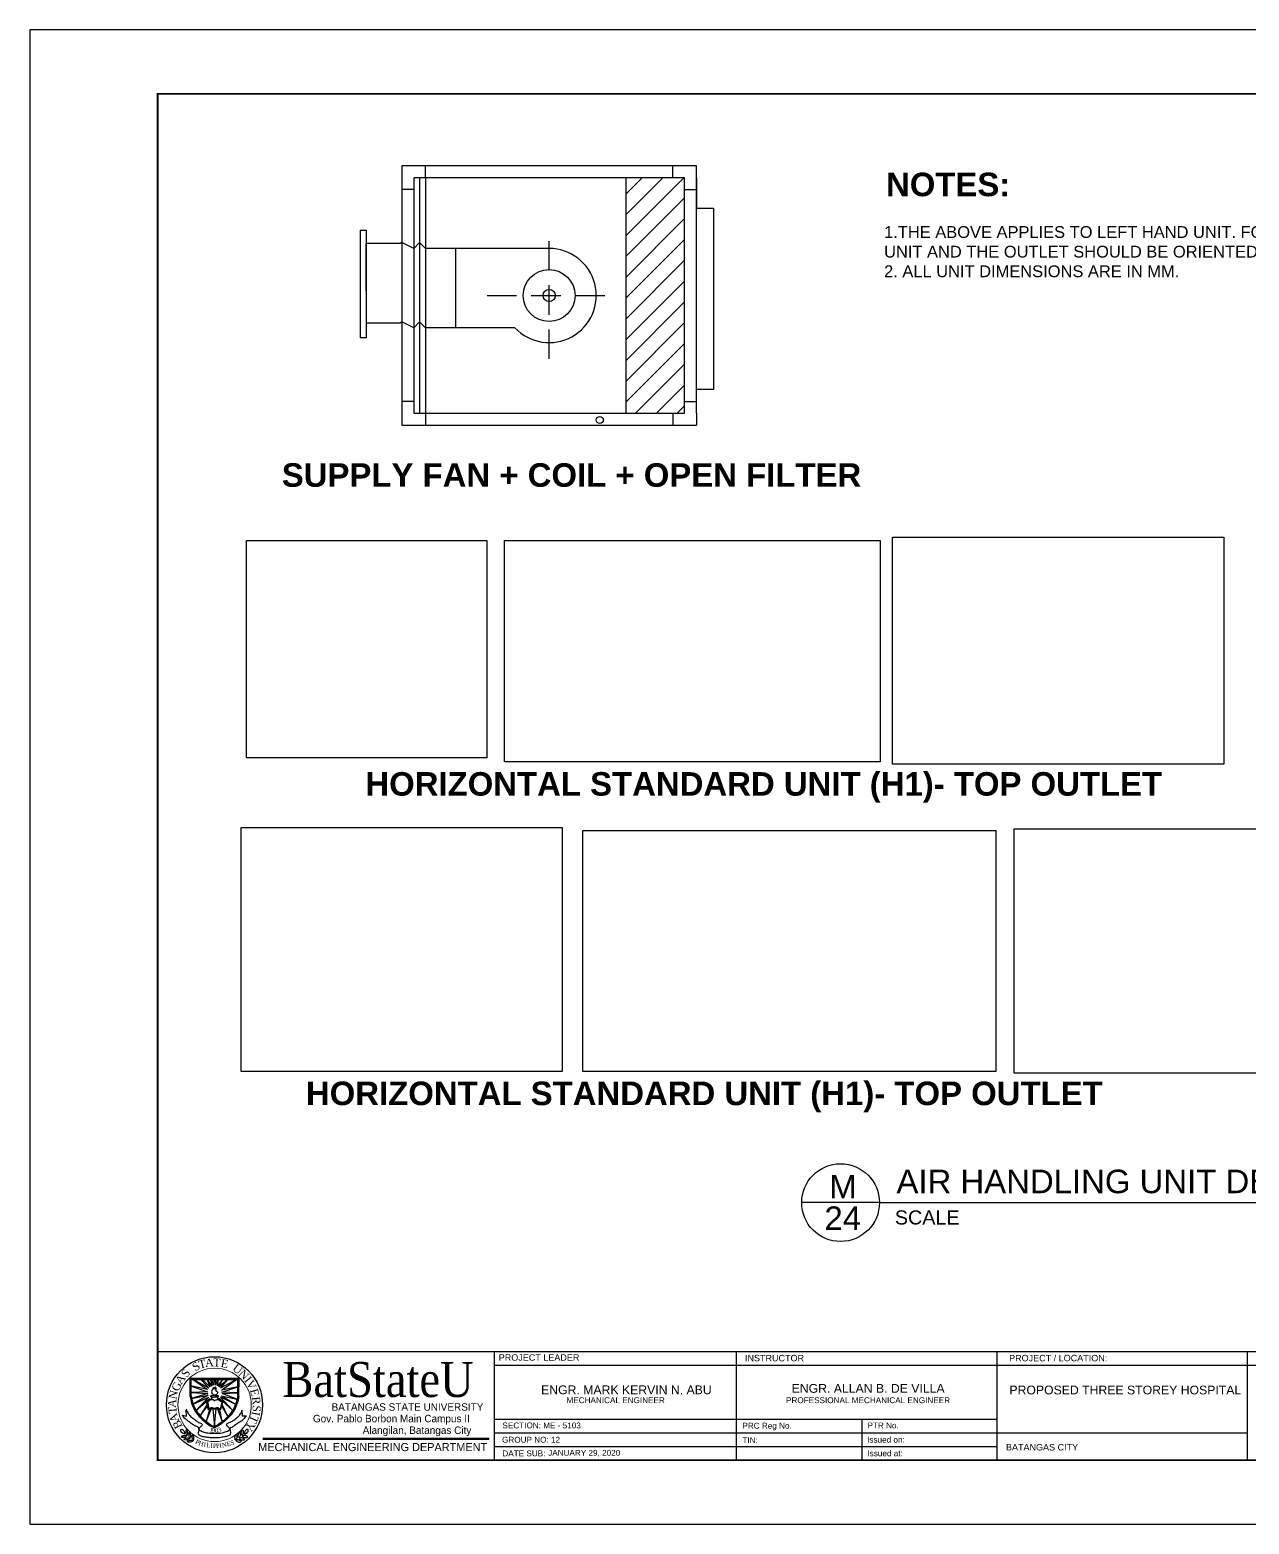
# Model space of a CAD drawing. Header units: inches. Extents: x 380.3 to 398.2, y 230.7 to 243.4.
# Drawn here: x 380.26 to 390.62, y 230.75 to 243.44 of the extents above; entities that cross this region are included whole.
import ezdxf
from ezdxf.enums import TextEntityAlignment as Align

# ---------------------------------------------------------------- set-up
doc = ezdxf.new("R2010")
doc.units = ezdxf.units.IN
doc.header["$MEASUREMENT"] = 0
doc.linetypes.add('DASHED2', pattern=[0.375, 0.25, -0.125])
for name, color, linetype in [('.1', 1, 'Continuous'), ('Hidden', 7, 'DASHED2'), ('template', 7, 'Continuous')]:
    doc.layers.add(name, color=color, linetype=linetype)
doc.styles.add('arial', font='arial.ttf')
doc.styles.add('CGOTHIC', font='GOTHIC.TTF')
doc.styles.add('GARAMOND', font='GARA.TTF')
picture_1 = doc.add_image_def('image1.png', size_in_pixel=(440, 397))
picture_2 = doc.add_image_def('image2.png', size_in_pixel=(675, 398))
picture_3 = doc.add_image_def('image3.png', size_in_pixel=(616, 422))
picture_4 = doc.add_image_def('image4.png', size_in_pixel=(485, 369))
picture_5 = doc.add_image_def('image5.png', size_in_pixel=(655, 383))
picture_6 = doc.add_image_def('image6.png', size_in_pixel=(591, 381))

msp = doc.modelspace()

# ---------------------------------------------------------------- hatches: boundary and pattern name
h = msp.add_hatch()
h.set_pattern_fill('ANSI31', color=256)
h.set_pattern_definition([(45, (-1.32394, 0), (-0.088388348, 0.088388348), [])])
h.paths.add_polyline_path([(385.32191, 240.18195), (385.82191, 240.18195), (385.82191, 242.18195), (385.32191, 242.18195)])

# ---------------------------------------------------------------- linework, layer by layer
at = {"layer": '.1', "color": 0}
msp.add_line((398.15835, 243.43775), (380.26263, 243.43775), dxfattribs=at)
for p, q in [((385.92191, 242.28195), (383.42191, 242.28195)), ((383.42191, 242.28195), (383.42191, 242.18195)), ((383.62191, 242.18195), (383.62191, 242.28195)), ((385.72191, 242.18195), (385.72191, 242.28195)), ((385.92191, 242.18195), (385.92191, 242.28195)), ((383.42191, 242.18195), (383.42191, 240.18195)), ((385.82191, 242.18195), (383.52191, 242.18195)), ((383.52191, 242.18195), (383.52191, 240.18195)), ((383.57191, 242.18195), (383.57191, 240.18195)), ((383.62191, 242.18195), (383.62191, 240.18195)), ((385.32191, 242.18195), (385.32191, 240.18195)), ((385.82191, 240.18195), (385.82191, 242.18195)), ((385.92191, 240.18195), (385.92191, 242.18195)), ((385.92191, 242.18195), (385.92191, 241.92398)), ((383.52191, 242.08195), (383.42191, 242.08195)), ((385.82191, 242.08195), (385.92191, 242.08195)), ((385.92191, 241.92398), (386.06634, 241.92398)), ((386.06634, 241.92398), (386.06634, 240.38329)), ((383.06681, 241.73695), (383.06681, 240.82253)), ((383.06681, 241.73695), (383.11681, 241.73695)), ((383.11681, 241.73695), (383.11681, 240.82253)), ((383.40677, 241.62253), (383.11681, 241.62253)), ((383.11681, 241.22253), (383.11681, 241.62253)), ((383.42191, 241.63195), (383.40677, 241.62253)), ((383.52191, 241.58195), (383.42191, 241.63195)), ((383.57191, 241.63195), (383.52191, 241.58195)), ((383.57191, 241.63195), (383.62191, 241.58195)), ((384.67191, 241.58195), (383.62191, 241.58195)), ((383.87758, 241.58195), (383.87758, 240.90716)), ((383.11681, 241.22253), (383.11681, 240.82253)), ((383.40677, 240.94774), (383.11681, 240.94774)), ((383.42191, 240.95716), (383.40677, 240.94774)), ((383.52191, 240.90716), (383.42191, 240.95716)), ((383.57191, 240.95716), (383.52191, 240.90716)), ((383.57191, 240.95716), (383.62191, 240.90716)), ((384.38124, 240.90716), (383.62191, 240.90716)), ((383.11681, 240.82253), (383.06681, 240.82253)), ((386.06634, 240.38329), (385.92191, 240.38329)), ((383.52191, 240.28195), (383.42191, 240.28195)), ((385.82191, 240.28195), (385.92191, 240.28195)), ((383.42191, 240.18195), (383.42191, 240.08195)), ((383.52191, 240.18195), (385.82191, 240.18195)), ((383.62191, 240.18195), (383.62191, 240.08195)), ((385.72191, 240.18195), (385.72191, 240.08195)), ((385.92191, 240.18195), (385.92191, 240.08195)), ((383.42191, 240.08195), (385.92191, 240.08195)), ((387.47683, 233.47816), (386.81628, 233.47816)), ((387.47683, 233.47816), (392.68876, 233.47816))]:
    msp.add_line(p, q)
for centre, radius in [((384.67195, 241.18195), 0.22015), ((384.67191, 241.18195), 0.05204), ((385.10182, 240.12539), 0.02987), ((387.14656, 233.47816), 0.33027)]:
    msp.add_circle(centre, radius)
msp.add_arc((384.67191, 241.18195), 0.4, 223.391204, 90)
at = {"layer": 'Hidden'}
for p, q in [((384.67191, 240.64362), (384.67191, 241.67254)), ((384.14512, 241.18195), (385.19877, 241.18195))]:
    msp.add_line(p, q, dxfattribs=at)
at = {"layer": 'template'}
for p, q in [((380.26263, 243.43775), (380.26263, 230.74805)), ((381.34722, 232.21335), (397.61606, 232.21335)), ((384.20371, 232.21355), (384.20371, 231.29035)), ((384.20371, 232.21335), (384.20371, 231.29035)), ((384.20371, 232.09798), (394.40132, 232.09798)), ((386.2604, 232.21355), (386.2604, 231.29035)), ((386.2604, 232.21335), (386.2604, 231.29035)), ((388.47593, 231.29035), (388.47593, 232.21335)), ((390.59875, 232.21335), (390.59875, 231.29035)), ((381.62234, 231.98691), (382.03905, 231.98613)), ((381.62234, 231.83069), (381.62234, 231.98691)), ((381.63118, 231.97554), (382.02734, 231.97554)), ((381.63118, 231.83693), (381.63118, 231.97554)), ((381.7808, 231.904), (381.64777, 231.97554)), ((381.64777, 231.97554), (381.77102, 231.89031)), ((381.727, 231.97554), (381.72113, 231.9695)), ((381.72113, 231.9695), (381.7808, 231.904)), ((381.79156, 231.91378), (381.727, 231.97554)), ((381.772, 231.97554), (381.76711, 231.97554)), ((381.76711, 231.97554), (381.79156, 231.91378)), ((381.80623, 231.92062), (381.772, 231.97554)), ((381.80623, 231.97554), (381.79588, 231.97232)), ((381.79588, 231.97232), (381.80623, 231.92062)), ((381.82091, 231.92844), (381.80623, 231.97554)), ((381.82482, 231.97554), (381.82091, 231.92844)), ((381.83851, 231.97554), (381.82482, 231.97554)), ((381.85612, 231.97554), (381.83851, 231.92942)), ((381.83851, 231.92942), (381.83851, 231.97554)), ((381.89916, 231.97554), (381.85612, 231.92257)), ((381.85612, 231.92257), (381.86297, 231.97554)), ((381.86297, 231.97554), (381.85612, 231.97554)), ((381.94416, 231.97554), (381.87079, 231.9128)), ((381.87079, 231.9128), (381.89916, 231.97554)), ((382.0185, 231.97554), (381.88155, 231.90302)), ((381.88155, 231.90302), (381.94416, 231.97554)), ((381.8884, 231.88445), (382.0185, 231.97554)), ((382.02734, 231.83575), (382.02734, 231.97554)), ((382.03618, 231.83069), (382.03905, 231.98613)), ((381.77102, 231.89031), (381.62723, 231.9216)), ((381.62723, 231.9216), (381.77102, 231.87174)), ((381.77493, 231.8561), (381.63593, 231.81383)), ((381.63593, 231.81383), (381.77591, 231.84437)), ((381.77102, 231.87174), (381.63603, 231.86587)), ((381.63603, 231.86587), (381.77493, 231.8561)), ((381.77591, 231.84437), (381.64935, 231.76663)), ((382.02734, 231.91475), (381.8884, 231.88445)), ((381.89231, 231.86978), (382.02734, 231.91475)), ((382.02734, 231.86392), (381.89231, 231.86978)), ((381.89427, 231.8561), (382.02734, 231.86392)), ((382.02131, 231.8081), (381.89427, 231.8561)), ((381.59292, 231.66545), (381.59101, 231.71514)), ((381.64935, 231.76663), (381.7808, 231.82677)), ((381.7808, 231.82677), (381.67333, 231.71697)), ((381.67333, 231.71697), (381.79058, 231.81504)), ((381.76613, 231.76029), (381.70997, 231.66737)), ((381.70997, 231.66737), (381.76808, 231.74563)), ((381.75998, 231.78944), (381.77393, 231.72538)), ((381.76074, 231.61988), (381.80526, 231.73096)), ((381.78863, 231.72119), (381.76074, 231.61988)), ((381.77079, 231.78808), (381.78125, 231.72851)), ((381.80435, 231.82814), (381.80435, 231.80995)), ((381.81699, 231.72803), (381.82926, 231.577)), ((381.82926, 231.577), (381.84438, 231.72901)), ((381.8547, 231.82597), (381.8547, 231.80779)), ((381.8571, 231.72803), (381.89654, 231.61888)), ((381.98385, 231.71476), (381.86982, 231.81797)), ((381.89654, 231.61888), (381.87471, 231.72217)), ((381.89261, 231.78285), (381.87797, 231.72747)), ((382.0088, 231.76563), (381.88155, 231.82677)), ((381.88155, 231.82677), (381.98385, 231.71476)), ((381.88372, 231.72433), (381.9008, 231.78992)), ((381.8884, 231.8385), (382.0088, 231.76563)), ((381.8884, 231.8385), (382.02131, 231.8081)), ((381.88938, 231.75149), (381.94411, 231.66251)), ((381.94411, 231.66251), (381.89525, 231.7642)), ((382.06304, 231.71556), (382.06508, 231.66678)), ((381.55977, 231.67233), (381.59292, 231.66545)), ((382.06508, 231.66678), (382.09762, 231.66785)), ((384.20371, 231.63828), (388.47593, 231.63828)), ((387.32826, 231.63828), (387.32826, 231.29035)), ((384.20371, 231.5223), (390.59875, 231.5223)), ((384.20371, 231.40632), (386.06655, 231.40632)), ((384.20371, 231.40632), (388.47593, 231.40632)), ((386.2604, 231.40632), (388.12323, 231.40632)), ((380.26263, 230.74805), (398.15835, 230.74805))]:
    msp.add_line(p, q, dxfattribs=at)
at = {"layer": 'template', "linetype": 'Continuous', "ltscale": 0.5}
msp.add_line((386.2604, 232.21335), (386.2604, 231.29035), dxfattribs=at)
at = {"layer": 'template', "linetype": 'Continuous', "lineweight": 50}
msp.add_line((382.2421, 231.47211), (384.16378, 231.47211), dxfattribs=at)
at = {"layer": 'template', "linetype": 'Continuous', "const_width": 0.01538}
msp.add_lwpolyline([(381.34722, 231.29035), (397.61606, 231.29035), (397.61606, 242.89546), (381.34722, 242.89546)], close=True, dxfattribs=at)
at = {"layer": 'template'}
msp.add_circle((381.83, 231.76164), 0.4079, dxfattribs=at)
at = {"layer": 'template', "lineweight": 20}
for centre, radius in [((381.83, 231.76164), 0.4079), ((381.83146, 231.76047), 0.31151)]:
    msp.add_circle(centre, radius, dxfattribs=at)
at = {"layer": 'template'}
for points, end_tangent in [([(381.80185, 231.84069), (381.81766, 231.83983), (381.83412, 231.83918), (381.84517, 231.83939), (381.85492, 231.84048), (381.86033, 231.84004), (381.86055, 231.83485), (381.86055, 231.83052), (381.8586, 231.82662), (381.85405, 231.82597), (381.84495, 231.82511), (381.82914, 231.82511), (381.8103, 231.82467), (381.80553, 231.82749), (381.80012, 231.83095), (381.80163, 231.84091), (381.80163, 231.84199)], (-1, 0)), ([(381.77079, 231.78808), (381.78438, 231.79539), (381.7938, 231.80375), (381.80321, 231.80637), (381.81262, 231.80741), (381.82203, 231.80375), (381.82569, 231.79905), (381.82935, 231.79644), (381.83458, 231.80114), (381.8466, 231.80375), (381.8581, 231.80584), (381.87065, 231.8001), (381.87902, 231.79174), (381.88947, 231.78808), (381.89261, 231.78965), (381.89261, 231.78285)], (0, -1))]:
    msp.add_spline(points, degree=3, dxfattribs=dict(at, end_tangent=end_tangent))
at = {"layer": 'template', "start_tangent": (-1, 0)}
msp.add_spline([(381.82805, 231.84425), (381.81571, 231.85096), (381.80921, 231.86114), (381.80921, 231.87239), (381.80921, 231.88105), (381.81181, 231.8856), (381.81441, 231.89426), (381.81831, 231.89339), (381.81961, 231.90205), (381.82221, 231.90854), (381.82567, 231.90378), (381.83239, 231.89772), (381.83758, 231.89772), (381.83715, 231.90465), (381.83477, 231.91092), (381.8352, 231.91309), (381.84148, 231.90768), (381.84148, 231.9027), (381.84257, 231.89794), (381.84257, 231.89274), (381.84062, 231.88473), (381.84538, 231.87737), (381.85123, 231.87759), (381.85491, 231.86806), (381.85383, 231.86027), (381.8482, 231.84966), (381.84278, 231.84512), (381.83607, 231.84382), (381.82784, 231.84382), (381.82827, 231.84382)], degree=3, dxfattribs=at)
at = {"layer": 'template'}
for points, knots in [([(381.59395, 231.72034), (381.58486, 231.72034), (381.60697, 231.69094), (381.61737, 231.67053), (381.64547, 231.64557), (381.67701, 231.62715), (381.69752, 231.60634), (381.73054, 231.60103), (381.72271, 231.58433), (381.71414, 231.57535), (381.7027, 231.5684), (381.69383, 231.55067), (381.72171, 231.53489), (381.75354, 231.52573), (381.79292, 231.51889), (381.82525, 231.5193), (381.86325, 231.51865), (381.90558, 231.52373), (381.9407, 231.53802), (381.95991, 231.54939), (381.95995, 231.56167), (381.94962, 231.56918), (381.94301, 231.57835), (381.93109, 231.58458), (381.93472, 231.59689), (381.94566, 231.60994), (381.97049, 231.61391), (381.99634, 231.63231), (382.0209, 231.64914), (382.03931, 231.66778), (382.05068, 231.6847), (382.06068, 231.69729), (382.06306, 231.71338), (382.06304, 231.71556)], [0, 0, 0, 0, 0.05015677, 0.09732989, 0.16941511, 0.23846923, 0.29738227, 0.34519032, 0.36160902, 0.38475292, 0.41540171, 0.43521016, 0.48008218, 0.54908588, 0.63759308, 0.69239675, 0.72818115, 0.84754613, 0.9203779, 0.94487982, 0.95929114, 0.97972207, 1.01030939, 1.0239692, 1.04625377, 1.06606424, 1.11908078, 1.17380836, 1.241086, 1.28254417, 1.31829324, 1.35059418, 1.37988475, 1.37988475, 1.37988475, 1.37988475]), ([(381.59104, 231.71923), (381.59187, 231.72019), (381.59338, 231.72085), (381.59565, 231.72082), (381.59601, 231.72081)], [3.0484676524, 3.0484676524, 3.0484676524, 3.0484676524, 3.0588690437, 3.0607909809, 3.0607909809, 3.0607909809, 3.0607909809]), ([(382.09762, 231.66785), (382.09834, 231.66787), (382.10272, 231.66705), (382.0779, 231.64378), (382.06273, 231.6238), (382.03165, 231.60657), (382.003, 231.58729), (381.98203, 231.57041), (381.9594, 231.56301), (381.96402, 231.53948), (381.96962, 231.52074), (381.95636, 231.49783), (381.92903, 231.49266), (381.89338, 231.48342), (381.84956, 231.48007), (381.8067, 231.47901), (381.76865, 231.48484), (381.73509, 231.48841), (381.71085, 231.49711), (381.69771, 231.50702), (381.69298, 231.5159), (381.69685, 231.53189), (381.70022, 231.54769), (381.69477, 231.57496), (381.65599, 231.58296), (381.62642, 231.60802), (381.59888, 231.62932), (381.57536, 231.64539), (381.56738, 231.66114), (381.55447, 231.67331), (381.5595, 231.67264), (381.56478, 231.67129)], [1.52509566, 1.52509566, 1.52509566, 1.52509566, 1.53207344, 1.58461165, 1.6335577, 1.69806939, 1.76871142, 1.82363102, 1.85615423, 1.87443349, 1.94275521, 1.95956409, 2.0138373, 2.08171566, 2.16866491, 2.25326121, 2.31812611, 2.38039581, 2.43947884, 2.45720036, 2.4700917, 2.49227239, 2.54351783, 2.56029693, 2.63925905, 2.72163109, 2.78010421, 2.83264791, 2.87108644, 2.88537242, 2.91114476, 2.91114476, 2.91114476, 2.91114476]), ([(381.82439, 231.63691), (381.82657, 231.63657), (381.83039, 231.63596), (381.83314, 231.63623), (381.83521, 231.63686)], [0, 0, 0, 0, 0.0114553424, 0.0200747395, 0.0200747395, 0.0200747395, 0.0200747395]), ([(381.82439, 231.63319), (381.82657, 231.63284), (381.83039, 231.63224), (381.83314, 231.63251), (381.83521, 231.63313)], [0, 0, 0, 0, 0.0114553424, 0.0200747395, 0.0200747395, 0.0200747395, 0.0200747395]), ([(381.82541, 231.6244), (381.82724, 231.62468), (381.83029, 231.62511), (381.83263, 231.62496), (381.834, 231.62463)], [0.0017854758, 0.0017854758, 0.0017854758, 0.0017854758, 0.0114553424, 0.0182365583, 0.0182365583, 0.0182365583, 0.0182365583]), ([(381.82571, 231.62072), (381.82744, 231.62099), (381.83025, 231.62137), (381.83245, 231.62125), (381.83364, 231.62099)], [0.0023117887, 0.0023117887, 0.0023117887, 0.0023117887, 0.0114553424, 0.0176246016, 0.0176246016, 0.0176246016, 0.0176246016])]:
    msp.add_open_spline(points, degree=3, knots=knots, dxfattribs=at)
for points in [[(381.62234, 231.83069), (381.63503, 231.77656), (381.66144, 231.71595), (381.69763, 231.66512), (381.77002, 231.59962), (381.81893, 231.57127), (381.82871, 231.56833)], [(381.63118, 231.83693), (381.64386, 231.78279), (381.67028, 231.72218), (381.70647, 231.67135), (381.77885, 231.60585), (381.82776, 231.5775), (381.83754, 231.57456)], [(381.75998, 231.78944), (381.75982, 231.79641), (381.77008, 231.79789), (381.78126, 231.80216), (381.79485, 231.80895), (381.80435, 231.80995), (381.80435, 231.81417)], [(381.77393, 231.72538), (381.78282, 231.71899), (381.79223, 231.72119), (381.7985, 231.72787), (381.80526, 231.73096), (381.81471, 231.73096), (381.82203, 231.72944), (381.82935, 231.72578), (381.84137, 231.7284), (381.84869, 231.73049), (381.8571, 231.72803), (381.87471, 231.72217), (381.88372, 231.72433)], [(381.78125, 231.72851), (381.79118, 231.72851), (381.79275, 231.73269), (381.79955, 231.73635), (381.81105, 231.73896), (381.82203, 231.73374), (381.82882, 231.73269), (381.83771, 231.73321), (381.84451, 231.73635), (381.85444, 231.73739), (381.86072, 231.73687), (381.86647, 231.73269), (381.8696, 231.73008), (381.87797, 231.72747)], [(382.02734, 231.83693), (382.01466, 231.78279), (381.98824, 231.72218), (381.95205, 231.67135), (381.87967, 231.60585), (381.83076, 231.5775), (381.82098, 231.57456)], [(382.03618, 231.83069), (382.02349, 231.77656), (381.99708, 231.71595), (381.96089, 231.66512), (381.8885, 231.59962), (381.83959, 231.57127), (381.82981, 231.56833)], [(381.90059, 231.78911), (381.89837, 231.79693), (381.88739, 231.79432), (381.88112, 231.79745), (381.87641, 231.8032), (381.86962, 231.80738), (381.86387, 231.81156), (381.8547, 231.81156)], [(381.57449, 231.51569), (381.55486, 231.52272), (381.54577, 231.53678), (381.5446, 231.55054), (381.54636, 231.55288), (381.55837, 231.55171), (381.57039, 231.54088), (381.57508, 231.53033), (381.57654, 231.52038), (381.57654, 231.5154), (381.57537, 231.5154), (381.57273, 231.51803), (381.57244, 231.51803)], [(381.59356, 231.49566), (381.58245, 231.48723), (381.56662, 231.4839), (381.55682, 231.48426), (381.54895, 231.48908), (381.54867, 231.49223), (381.55631, 231.49705), (381.56387, 231.49991), (381.57315, 231.50133), (381.57673, 231.50238), (381.58373, 231.50054), (381.59296, 231.49548), (381.59331, 231.49429)], [(381.61847, 231.47428), (381.60736, 231.46585), (381.59153, 231.46252), (381.58173, 231.46289), (381.57386, 231.4677), (381.57358, 231.47085), (381.58122, 231.47567), (381.58878, 231.47853), (381.59806, 231.47995), (381.60164, 231.481), (381.60864, 231.47917), (381.61787, 231.4741), (381.61822, 231.47291)], [(381.59847, 231.50221), (381.60344, 231.51524), (381.60219, 231.53137), (381.59909, 231.54067), (381.59226, 231.54688), (381.58916, 231.54626), (381.58667, 231.53757), (381.58605, 231.52951), (381.58729, 231.5202), (381.58729, 231.51648), (381.59102, 231.51028), (381.59847, 231.50283), (381.59971, 231.50283)], [(381.64572, 231.45495), (381.63461, 231.44653), (381.61879, 231.44319), (381.60898, 231.44356), (381.60111, 231.44837), (381.60084, 231.45152), (381.60847, 231.45635), (381.61604, 231.45921), (381.62532, 231.46063), (381.62889, 231.46167), (381.63589, 231.45984), (381.64513, 231.45478), (381.64548, 231.45359)], [(381.62338, 231.48083), (381.62835, 231.49386), (381.62711, 231.50999), (381.624, 231.5193), (381.61717, 231.5255), (381.61407, 231.52488), (381.61158, 231.51619), (381.61096, 231.50813), (381.61221, 231.49882), (381.61221, 231.4951), (381.61593, 231.4889), (381.62338, 231.48145), (381.62462, 231.48145)], [(381.65064, 231.46151), (381.6556, 231.47453), (381.65436, 231.49066), (381.65126, 231.49997), (381.64443, 231.50617), (381.64132, 231.50555), (381.63884, 231.49687), (381.63822, 231.4888), (381.63946, 231.4795), (381.63946, 231.47577), (381.64319, 231.46957), (381.65064, 231.46213), (381.65188, 231.46213)], [(382.00716, 231.4645), (382.00274, 231.47772), (382.00466, 231.49379), (382.00815, 231.50295), (382.01523, 231.50887), (382.01831, 231.50812), (382.02042, 231.49933), (382.02071, 231.49125), (382.01908, 231.48201), (382.01892, 231.47829), (382.01494, 231.47225), (382.00719, 231.46512), (382.00595, 231.46517)], [(382.01179, 231.45774), (382.02254, 231.44886), (382.03822, 231.44487), (382.04803, 231.44483), (382.05609, 231.4493), (382.0565, 231.45244), (382.04907, 231.45758), (382.04163, 231.46075), (382.03242, 231.46256), (382.02889, 231.46376), (382.02182, 231.46222), (382.01238, 231.45755), (382.01198, 231.45637)], [(382.0352, 231.48267), (382.03078, 231.49589), (382.0327, 231.51196), (382.03619, 231.52112), (382.04327, 231.52704), (382.04635, 231.52629), (382.04846, 231.51751), (382.04875, 231.50942), (382.04712, 231.50018), (382.04696, 231.49646), (382.04298, 231.49042), (382.03523, 231.48329), (382.03399, 231.48334)], [(382.03983, 231.47592), (382.05058, 231.46703), (382.06626, 231.46304), (382.07607, 231.463), (382.08413, 231.46748), (382.08454, 231.47062), (382.07711, 231.47575), (382.06967, 231.47893), (382.06046, 231.48073), (382.05693, 231.48193), (382.04986, 231.48039), (382.04042, 231.47572), (382.04002, 231.47454)], [(382.06098, 231.50299), (382.05657, 231.51621), (382.05848, 231.53227), (382.06197, 231.54144), (382.06905, 231.54735), (382.07213, 231.5466), (382.07425, 231.53782), (382.07453, 231.52974), (382.0729, 231.52049), (382.07274, 231.51677), (382.06876, 231.51073), (382.06101, 231.50361), (382.05977, 231.50366)], [(382.06562, 231.49623), (382.07636, 231.48735), (382.09204, 231.48336), (382.10185, 231.48331), (382.10991, 231.48779), (382.11032, 231.49093), (382.10289, 231.49607), (382.09545, 231.49924), (382.08624, 231.50105), (382.08271, 231.50224), (382.07564, 231.5007), (382.0662, 231.49603), (382.06581, 231.49486)], [(382.0855, 231.51545), (382.10542, 231.52165), (382.11508, 231.53532), (382.11683, 231.54902), (382.11517, 231.55144), (382.10311, 231.55077), (382.09066, 231.54044), (382.08553, 231.53011), (382.08365, 231.52022), (382.08344, 231.51525), (382.08461, 231.5152), (382.08736, 231.51772), (382.08765, 231.51771)]]:
    msp.add_spline(points, degree=3, dxfattribs=at)

# ---------------------------------------------------------------- texts
at = {"attachment_point": 1, "style": 'arial'}
for s, width, insert, char_height in [('{\\fArial|b1|i0|c0|p34;NOTES:}', 8.6012036, (387.53242, 242.2253), 0.2), ('{\\H0.5x;1.THE ABOVE APPLIES TO LEFT HAND UNIT. FOR   RIGHT HAND UNIT, THE COIL CONNECTION PIPES ARE ON THE RIGHT OF UNIT AND THE OUTLET SHOULD BE ORIENTED FROM LEFT SIDE UNIT\\P2. ALL UNIT DIMENSIONS ARE IN MM.}', 8.6012036, (387.51619, 241.77108), 0.2), ('{\\fArial|b1|i0|c0|p34;SUPPLY FAN + COIL + OPEN FILTER}', 6.4290621, (382.40177, 239.7573), 0.2), ('{\\fArial|b1|i0|c0|p34;HORIZONTAL STANDARD UNIT (H1)- TOP OUTLET}', 6.7852105, (383.11112, 237.13433), 0.2), ('{\\fArial|b1|i0|c0|p34;HORIZONTAL STANDARD UNIT (H1)- TOP OUTLET}', 6.7852105, (382.60651, 234.5063), 0.2), ('AIR HANDLING UNIT DETAILS', 5.5498971, (387.6214, 233.75836), 0.2), ('M', 0.2, (387.05096, 233.71344), 0.2), ('24', 0.2, (387.01, 233.44578), 0.2), ('SCALE                                                                                   NTS', 5.0445619, (387.60777, 233.41251), 0.12)]:
    msp.add_mtext_dynamic_manual_height_columns(s, width=width, gutter_width=1, heights=[0], dxfattribs=dict(at, insert=insert, char_height=char_height))
at = {"layer": 'template', "width": 1}
for s, height, style, p in [('BatStateU', 0.297489, 'GARAMOND', (383.2191, 231.82766)), ('BATANGAS STATE UNIVERSITY', 0.0633222, 'CGOTHIC', (383.46896, 231.71111)), ('Gov. Pablo Borbon Main Campus II', 0.0633222, 'CGOTHIC', (383.33212, 231.61285)), ('Alangilan, Batangas City', 0.0633222, 'CGOTHIC', (383.54989, 231.51387))]:
    msp.add_text(s, height=height, dxfattribs=dict(at, style=style)).set_placement(p, align=Align.CENTER)
at = {"layer": 'template', "style": 'arial'}
for s, height, p in [('PROJECT LEADER', 0.0548152, (384.24402, 232.13548)), ('INSTRUCTOR', 0.054804, (386.33481, 232.1306)), ('PROJECT / LOCATION:', 0.0548037, (388.57775, 232.1306)), ('PROJECT / LOCATION:', 0.0548037, (388.57775, 232.1306)), ('PROJECT / LOCATION:', 0.0548037, (388.57775, 232.1306)), ('ENGR. MARK KERVIN N. ABU', 0.0743713, (384.60352, 231.85122)), ('ENGR. ALLAN B. DE VILLA', 0.0743713, (386.73123, 231.86341)), ('PROPOSED THREE STOREY HOSPITAL', 0.0743713, (388.58044, 231.8497)), ('MECHANICAL ENGINEER', 0.0495808, (384.81922, 231.77536)), ('PROFESSIONAL MECHANICAL ENGINEER', 0.0495808, (386.68338, 231.77536)), ('SECTION: ME - 5103', 0.0495808, (384.27544, 231.5613)), ('PRC Reg No.', 0.0495808, (386.31297, 231.5589)), ('PTR No.', 0.049581, (387.3755, 231.5613)), ('GROUP NO: 12', 0.0495808, (384.27211, 231.43997)), ('TIN:', 0.049581, (386.31297, 231.43588)), ('Issued on:', 0.049581, (387.37217, 231.43997)), ('DATE SUB:', 0.049581, (384.27486, 231.32399)), ('JANUARY 29, 2020', 0.0495808, (384.66362, 231.32875)), ('Issued at:', 0.049581, (387.37495, 231.32399)), ('BATANGAS CITY', 0.0548037, (388.55117, 231.37361))]:
    msp.add_text(s, height=height, dxfattribs=at).set_placement(p)
at = {"layer": 'template', "attachment_point": 1}
for s, insert, char_height, width, rotation in [('{\\fTimes New Roman|b0|i0|c0|p18;S}', (381.63076, 232.10048), 0.0679829, 5.3490982, 33.231794), ('{\\fTimes New Roman|b0|i0|c0|p18;T}', (381.68768, 232.13234), 0.0679829, 5.3490982, 14.44799), ('{\\fTimes New Roman|b0|i0|c0|p18;A}', (381.74592, 232.14982), 0.0679829, 5.3490982, 5.718517), ('{\\fTimes New Roman|b0|i0|c0|p18;T}', (381.82095, 232.15608), 0.0679829, 0.057557, 356.815034), ('{\\fTimes New Roman|b0|i0|c0|p18;E}', (381.89244, 232.15089), 0.0679829, 5.3490982, 348.690449), ('{\\fTimes New Roman|b0|i0|c0|p18;U}', (382.01719, 232.1133), 0.0679829, 5.3490982, 323.501255), ('{\\fTimes New Roman|b0|i0|c0|p18;A}', (381.49125, 231.96678), 0.0679829, 5.3490982, 56.110392), ('{\\fTimes New Roman|b0|i0|c0|p18;S}', (381.54087, 232.0257), 0.0679829, 5.3490982, 56.110392), ('{\\fTimes New Roman|b0|i0|c0|p18;N}', (382.07787, 232.06693), 0.0679829, 5.3490982, 314.135636), ('{\\fTimes New Roman|b0|i0|c0|p18;I}', (382.13198, 232.01032), 0.0679829, 5.3490982, 308.645401), ('{\\fTimes New Roman|b0|i0|c0|p18;V}', (382.15567, 231.97983), 0.0679829, 5.3490982, 298.200173), ('{\\fTimes New Roman|b0|i0|c0|p18;N}', (381.43928, 231.81804), 0.0679829, 5.3490982, 77.561612), ('{\\fTimes New Roman|b0|i0|c0|p18;G}', (381.46158, 231.89703), 0.0679829, 5.3490982, 65.934744), ('{\\fTimes New Roman|b0|i0|c0|p18;E}', (382.19616, 231.90563), 0.0679829, 5.3490982, 285.478678), ('{\\fTimes New Roman|b0|i0|c0|p18;A}', (381.43375, 231.73972), 0.0679829, 5.3490982, 85.537049), ('{\\fTimes New Roman|b0|i0|c0|p18;T}', (381.4429, 231.68187), 0.0679829, 5.3490982, 94.266522), ('{\\fTimes New Roman|b0|i0|c0|p18;R}', (382.21563, 231.83503), 0.0679829, 5.3490982, 276.199548), ('{\\fTimes New Roman|b0|i0|c0|p18;S}', (382.22415, 231.75536), 0.0679829, 5.3490982, 266.058573), ('{\\fTimes New Roman|b0|i0|c0|p18;A}', (381.4671, 231.60389), 0.0679829, 5.3490982, 110.366728), ('{\\fTimes New Roman|b0|i0|c0|p18;B}', (381.49983, 231.54873), 0.0679829, 5.3490982, 115.184082), ('{\\fTimes New Roman|b0|i0|c0|p18;Y}', (382.18104, 231.58922), 0.0679829, 5.3490982, 237.493978), ('{\\fTimes New Roman|b0|i0|c0|p18;T}', (382.20817, 231.65261), 0.0679829, 5.3490982, 245.977986), ('{\\fTimes New Roman|b0|i0|c0|p18;I}', (382.21663, 231.69665), 0.0679829, 5.3490982, 259.810801), ('{\\fTimes New Roman|b0|i0|c0|p18;P}', (381.67923, 231.4696), 0.0380704, 5.3490982, 333.244975), ('{\\fTimes New Roman|b0|i0|c0|p18;P}', (381.68029, 231.4696), 0.0380704, 5.3490982, 333.244975), ('{\\fTimes New Roman|b0|i0|c0|p18;1}', (381.79132, 231.56764), 0.0380704, 5.3490982, 350.696744), ('{\\fTimes New Roman|b0|i0|c0|p18;9}', (381.80604, 231.56372), 0.0380704, 5.3490982, 359.89652), ('{\\fTimes New Roman|b0|i0|c0|p18;0}', (381.83426, 231.56293), 0.0380704, 5.3490982, 359.89652), ('{\\fTimes New Roman|b0|i0|c0|p18;3}', (381.85485, 231.56338), 0.0380704, 5.3490982, 14.572685), ('{\\fTimes New Roman|b0|i0|c0|p18;H}', (381.70306, 231.45614), 0.0380704, 5.3490982, 342.36893), ('{\\fTimes New Roman|b0|i0|c0|p18;I}', (381.74185, 231.44356), 0.0380704, 5.3490982, 350.744632), ('{\\fTimes New Roman|b0|i0|c0|p18;L}', (381.76532, 231.44007), 0.0380704, 5.3490982, 350.696744), ('{\\fTimes New Roman|b0|i0|c0|p18;I}', (381.79706, 231.43411), 0.0380704, 5.3490982, 357.832532), ('{\\fTimes New Roman|b0|i0|c0|p18;P}', (381.81617, 231.43235), 0.0380704, 5.3490982, 359.89652), ('{\\fTimes New Roman|b0|i0|c0|p18;P}', (381.8402, 231.43111), 0.0380704, 5.3490982, 7.516181), ('{\\fTimes New Roman|b0|i0|c0|p18;I}', (381.86931, 231.43248), 0.0380704, 5.3490982, 9.039112), ('{\\fTimes New Roman|b0|i0|c0|p18;N}', (381.88893, 231.43421), 0.0380704, 5.3490982, 12.924469), ('{\\fTimes New Roman|b0|i0|c0|p18;E}', (381.92909, 231.44434), 0.0380704, 5.3490982, 14.572685), ('{\\fTimes New Roman|b0|i0|c0|p18;S}', (381.96137, 231.45365), 0.0380704, 5.3490982, 14.572685)]:
    msp.add_mtext(s, dxfattribs=dict(at, insert=insert, char_height=char_height, width=width, rotation=rotation))
at = {"layer": 'template', "linetype": 'Continuous', "lineweight": 0, "insert": (382.20142, 231.43724), "char_height": 0.0692257, "width": 2.1973377, "attachment_point": 1}
msp.add_mtext('{\\fCentury Gothic|b0|i0|c0|p34;\\C7;MECHANICAL ENGINEERING DEPARTMENT}', dxfattribs=at)

# ---------------------------------------------------------------- pictures from other files: only their frames are drawn
image = msp.add_image(picture_1, insert=(382.10093, 237.25667), size_in_units=(2.04304, 1.84338))
image.dxf.flags = 7
image = msp.add_image(picture_2, insert=(384.29378, 237.22031), size_in_units=(3.188, 1.87974))
image.dxf.flags = 7
image = msp.add_image(picture_3, insert=(387.58643, 237.20168), size_in_units=(2.81464, 1.92821))
image.dxf.flags = 7
image = msp.add_image(picture_4, insert=(382.05679, 234.59046), size_in_units=(2.72507, 2.0733))
image.dxf.flags = 7
image = msp.add_image(picture_5, insert=(384.95942, 234.59046), size_in_units=(3.50458, 2.04924))
image.dxf.flags = 7
image = msp.add_image(picture_6, insert=(388.62138, 234.57739), size_in_units=(3.21932, 2.0754))
image.dxf.flags = 7

doc.saveas('drawing.dxf')
